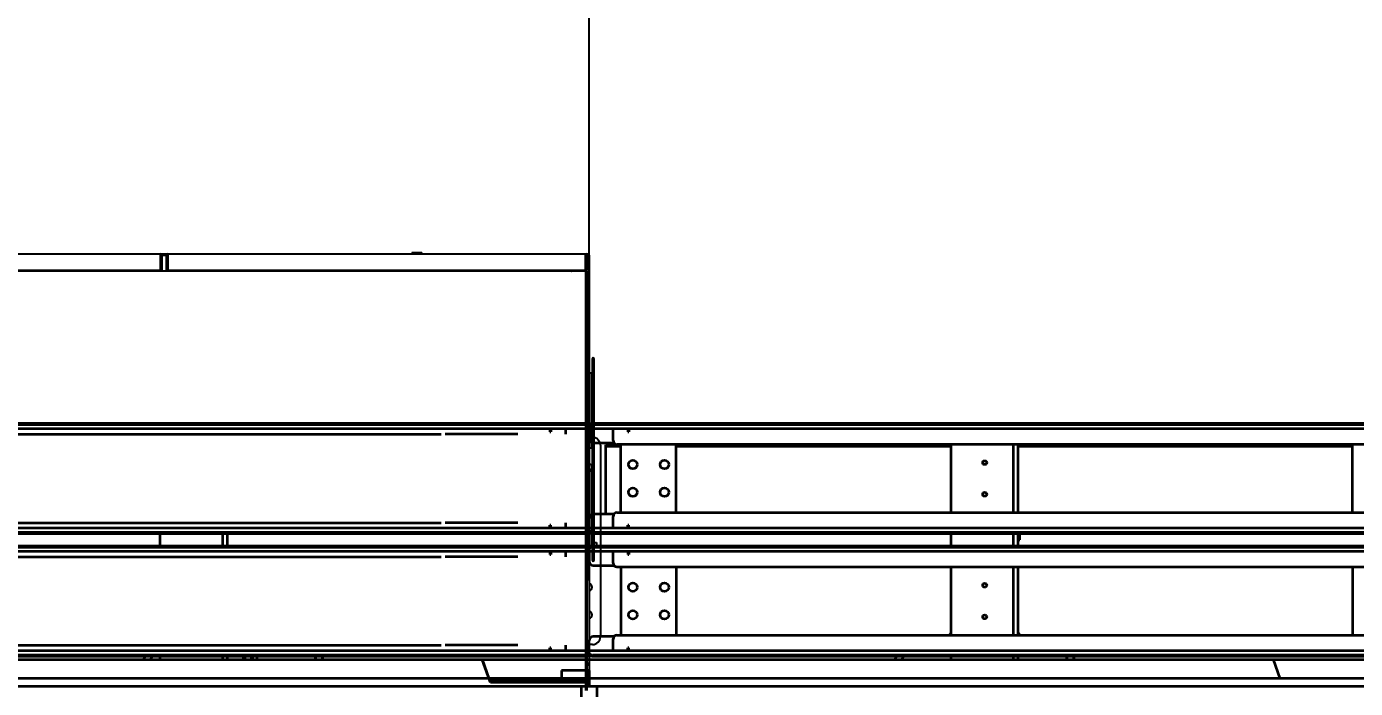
# Model space of a CAD drawing. Header units: inches. Extents: x 16559 to 58559, y 6500 to 36200.
# Drawn here: x 24133 to 25813, y 23867 to 24704 of the extents above; entities that cross this region are included whole.
import ezdxf

# ---------------------------------------------------------------- set-up
doc = ezdxf.new("R2010")
doc.units = ezdxf.units.IN
doc.header["$LTSCALE"] = 300
doc.layers.add('GUIDE', color=4, linetype='Continuous', lineweight=35)
doc.layers.add('MACCHINA', color=40, linetype='Continuous')
doc.layers.add('QUOTE', color=7, linetype='Continuous')
doc.styles.get("Standard").update_dxf_attribs({"font": 'romans.shx'})
doc.dimstyles.new('sc1a100_pollici', dxfattribs={"dimscale": 100, "dimtxt": 3, "dimasz": 3, "dimexe": 0, "dimexo": 0, "dimgap": 1, "dimtad": 1, "dimzin": 12, "dimdsep": 46, "dimtxsty": 'Standard', "dimblk": 'CLOSEDBLANK', "dimcen": 1, "dimclrd": 253, "dimclre": 253, "dimclrt": 2, "dimadec": 0, "dimazin": 3, "dimtfac": 1, "dimtmove": 0, "dimatfit": 1, "dimldrblk": 'CLOSEDBLANK', "dimfxl": 1, "dimtolj": 1, "dimtzin": 0, "dimarcsym": 0})

# ---------------------------------------------------------------- blocks, each defined once
blk = doc.blocks.new('A$C336c1bdc')
at = {"layer": 'MACCHINA'}
for p, q in [((-1095.5, 1532), (1098.4, 1532)), ((557.4, 1532), (557.4, 1511)), ((558, 1530.5), (557.4, 1530.5)), ((558, 1530.5), (558, 1532)), ((558.5, 1511), (558.5, 1530)), ((559.9, 1530.5), (565.1, 1530.5)), ((560, 1511), (560, 1530)), ((565, 1530), (565, 1511)), ((566.5, 1530), (566.5, 1511)), ((567, 1532), (567, 1530.5)), ((567.6, 1530.5), (567, 1530.5)), ((567.6, 1511), (567.6, 1532)), ((875.7, 1533.2), (875.5, 1533)), ((875.5, 1533), (875.5, 1532)), ((875.5, 1533), (888.5, 1533)), ((888.3, 1533.2), (875.7, 1533.2)), ((888.5, 1533), (888.3, 1533.2)), ((888.5, 1532), (888.5, 1533)), ((1094.9, 1532), (1094.9, 1511)), ((1095.5, 1530.5), (1094.9, 1530.5)), ((1095.5, 1532), (1095.5, 1530.5)), ((1096, 1511), (1096, 1530)), ((1098.4, 1531.2), (1097.1, 1531.2)), ((1097.5, 1511), (1097.5, 1530)), ((1098.4, 1529.6), (1098.4, 1531.2)), ((1098.4, 1530.1), (1099.2, 1530.1)), ((1100, 1529.6), (1098.4, 1529.6)), ((1099.2, 1529.6), (1099.2, 1530.4)), ((1100, 1530.4), (1100, 1013.6)), ((1100.2, 1527.9), (1100, 1527.9)), ((1100.2, 1380.5), (1100.2, 1527.9)), ((1097.5, 1510), (-1097.5, 1510)), ((557.4, 1511), (30.1, 1511)), ((558.5, 1511), (560, 1511)), ((566.5, 1511), (565, 1511)), ((1094.9, 1511), (567.6, 1511)), ((1075.5, 1511), (1075.5, 1510)), ((1077.5, 1510.5), (1077.5, 1511)), ((1095.5, 980), (1095.5, 1510)), ((1096, 1511), (1097.5, 1511)), ((1097.5, 980), (1097.5, 1510)), ((1103.5, 1399.1), (1103.5, 1144.9)), ((1106.3, 1144.9), (1106.3, 1399.1)), ((1103.4, 1288.3), (1103.4, 1379.5)), ((1103.4, 1300), (1103.5, 1300)), ((1100.2, 1256.7), (1100.2, 1287.3)), ((1114, 1290), (1114, 1048)), ((1103.4, 1164.5), (1103.4, 1255.7)), ((1100.2, 986.1), (1100.2, 1163.5)), ((1103.5, 1161), (1100.2, 1161)), ((1103.4, 1167), (1103.5, 1167)), ((1106.3, 1167), (1109, 1167)), ((1109, 1161), (1106.3, 1161)), ((1109, 1167), (1109, 1161)), ((1104, 1038), (1100.2, 1038)), ((1097.5, 1012.8), (1098.4, 1012.8)), ((1098.4, 1012), (1097.5, 1012)), ((1098.4, 1014.4), (1100, 1014.4)), ((1098.4, 1012.8), (1098.4, 1014.4)), ((1099.2, 1013.9), (1098.4, 1013.9)), ((1099.2, 1013.6), (1099.2, 1014.4)), ((1100.2, 986.1), (1097.5, 986.1))]:
    blk.add_line(p, q, dxfattribs=at)
at = {"layer": 'MACCHINA', "flags": 128}
blk.add_lwpolyline([(1075.6, 1510), (1075.5, 1510), (1075.5, 1510.5)], dxfattribs=at)
at = {"layer": 'MACCHINA'}
for centre, radius, start, end in [((558, 1530), 2, 0, 90), ((558, 1530), 0.5, 0, 90), ((567, 1530), 2, 90, 180), ((567, 1530), 0.5, 90, 180), ((1095.5, 1530), 2, 0, 90), ((1095.5, 1530), 0.5, 0, 90), ((1098.4, 1530.4), 1.6, 0, 90), ((1098.4, 1530.4), 0.8, 0, 90), ((1078, 1510.5), 0.5, 180, 270), ((1104.9, 1399.1), 1.4, 0, 180), ((1101.7, 1379.5), 1.75, 0, 160.537), ((1104, 1290), 10, 0, 76.7029), ((1101.7, 1288.3), 1.75, 199.463, 0), ((1099, 1262.5), 4.5, 285.466, 74.534), ((1101.7, 1255.7), 1.75, 0, 160.537), ((1099, 1227.5), 4.5, 347.8985, 12.1015), ((1101.7, 1164.5), 1.75, 199.463, 0), ((1104.9, 1144.9), 1.4, 180, 0), ((1099, 1110.5), 4.5, 285.466, 74.534), ((1099, 1075.5), 4.5, 285.466, 74.534), ((1104, 1048), 10, 270, 0), ((1098.4, 1013.6), 0.8, 270, 0), ((1098.4, 1013.6), 1.6, 270, 0)]:
    blk.add_arc(centre, radius, start, end, dxfattribs=at)
for points, knots in [([(1100, 1527.8), (1100.1, 1527.8), (1100.2, 1527.9), (1100.2, 1527.9), (1100.2, 1527.9)], [0, 0, 0, 0, 0.385333, 1, 1, 1, 1]), ([(1100.2, 986.1), (1100.1, 986.1), (1099.9, 986.2), (1098.9, 986.7), (1097.9, 987.2), (1097.5, 987.4)], [0, 0, 0, 0, 0.377254, 0.753899, 1, 1, 1, 1])]:
    blk.add_open_spline(points, degree=3, knots=knots, dxfattribs=at)
blk = doc.blocks.new('A$Cdb7b875a')
at = {"layer": 'GUIDE'}
for p, q in [((-1900, 1311), (100, 1311)), ((-1895, 1318), (95, 1318)), ((-1895, 1316.3), (95, 1316.3)), ((50, 1311), (50, 1307)), ((50.7, 1311), (50.7, 1307)), ((51.4, 1311), (51.4, 1307)), ((69.8, 1311), (69.8, 1304)), ((100, 1315.5), (100, 1313.8)), ((100, 1313.8), (100, 1311.5)), ((100, 1311.5), (100, 1311)), ((100, 1311), (100, 1309)), ((-1900, 1304), (-87.2, 1304)), ((9.5, 1304), (-82.2, 1304)), ((50, 1307), (51.4, 1307)), ((100, 1309), (100, 1304)), ((-1900, 1192), (-87.2, 1192)), ((100, 1185), (-1900, 1185)), ((95, 1179.7), (-1895, 1179.7)), ((95, 1178), (-1895, 1178)), ((-442.5, 1163), (-442.5, 1178)), ((-363.5, 1163), (-363.5, 1178)), ((-357.5, 1163), (-357.5, 1178)), ((9.5, 1192), (-82.2, 1192)), ((51.4, 1189), (50, 1189)), ((50, 1185), (50, 1189)), ((50.7, 1185), (50.7, 1189)), ((51.4, 1185), (51.4, 1189)), ((69.8, 1192), (69.8, 1185)), ((100, 1187), (100, 1192)), ((100, 1185), (100, 1187)), ((100, 1184.5), (100, 1185)), ((100, 1182.2), (100, 1184.5)), ((100, 1182.2), (100, 1180.5)), ((-1895, 1163), (95, 1163)), ((-1895, 1161.3), (95, 1161.3)), ((100, 1160.5), (100, 1158.8)), ((-1900, 1156), (100, 1156)), ((-1900, 1149), (-87.2, 1149)), ((9.5, 1149), (-82.2, 1149)), ((50, 1156), (50, 1152)), ((50, 1152), (51.4, 1152)), ((50.7, 1156), (50.7, 1152)), ((51.4, 1156), (51.4, 1152)), ((69.8, 1156), (69.8, 1149)), ((100, 1158.8), (100, 1156.5)), ((100, 1156.5), (100, 1156)), ((100, 1156), (100, 1154)), ((100, 1154), (100, 1149)), ((-1900, 1037), (-87.2, 1037)), ((100, 1030), (-1900, 1030)), ((9.5, 1037), (-82.2, 1037)), ((51.4, 1034), (50, 1034)), ((50, 1030), (50, 1034)), ((50.7, 1030), (50.7, 1034)), ((51.4, 1030), (51.4, 1034)), ((69.8, 1037), (69.8, 1030)), ((100, 1032), (100, 1037)), ((100, 1030), (100, 1032)), ((100, 1029.5), (100, 1030)), ((100, 1027.2), (100, 1029.5)), ((100, 1027.2), (100, 1025.5)), ((95, 1024.7), (-1895, 1024.7)), ((95, 1023), (-1895, 1023)), ((-1035.3, 1019), (-35.3, 1019)), ((-463.8, 1019), (-461, 1023)), ((-452.5, 1023), (-455.4, 1019)), ((-442.5, 1019), (-442.5, 1023)), ((-363.5, 1019), (-363.5, 1023)), ((-357.5, 1019), (-357.5, 1023)), ((-327, 1020.1), (-327, 1023)), ((-327, 1020.1), (-327, 1019)), ((-244.6, 1019), (-247.5, 1023)), ((-239, 1023), (-236.2, 1019)), ((-35.3, 1019), (-26.8, 995)), ((100, 995), (-2100, 995)), ((65, 1005), (65, 995)), ((100, 1005), (65, 1005)), ((100, 1005), (100, 995)), ((100, 985), (100, 995)), ((100, 985), (-2100, 985)), ((90, 969), (90, 985))]:
    blk.add_line(p, q, dxfattribs=at)
at = {"layer": 'GUIDE', "flags": 128}
for points in [[(95, 1318), (96, 1318), (96.9, 1317.8), (97.8, 1317.6), (98.5, 1317.3), (99.2, 1316.9), (99.6, 1316.5), (99.9, 1316), (100, 1315.5)], [(100, 1313.8), (99.9, 1314.3), (99.6, 1314.7), (99.2, 1315.2), (98.5, 1315.5), (97.8, 1315.8), (96.9, 1316.1), (96, 1316.2), (95, 1316.3)], [(95, 1179.7), (96, 1179.8), (96.9, 1179.9), (97.8, 1180.2), (98.5, 1180.5), (99.2, 1180.8), (99.6, 1181.3), (99.9, 1181.7), (100, 1182.2)], [(100, 1180.5), (99.9, 1180), (99.6, 1179.5), (99.2, 1179.1), (98.5, 1178.7), (97.8, 1178.4), (96.9, 1178.2), (96, 1178), (95, 1178)], [(95, 1163), (96, 1163), (96.9, 1162.8), (97.8, 1162.6), (98.5, 1162.3), (99.2, 1161.9), (99.6, 1161.5), (99.9, 1161), (100, 1160.5)], [(100, 1158.8), (99.9, 1159.3), (99.6, 1159.7), (99.2, 1160.2), (98.5, 1160.5), (97.8, 1160.8), (96.9, 1161.1), (96, 1161.2), (95, 1161.3)], [(95, 1024.7), (96, 1024.8), (96.9, 1024.9), (97.8, 1025.2), (98.5, 1025.5), (99.2, 1025.8), (99.6, 1026.3), (99.9, 1026.7), (100, 1027.2)], [(100, 1025.5), (99.9, 1025), (99.6, 1024.5), (99.2, 1024.1), (98.5, 1023.7), (97.8, 1023.4), (96.9, 1023.2), (96, 1023), (95, 1023)], [(-327.5, 1023), (-327.4, 1022.6), (-327, 1020.1)], [(-326.3, 1023), (-326, 1020.7), (-325.8, 1019)], [(-320.4, 1023), (-320.2, 1021.4), (-320, 1019)]]:
    blk.add_lwpolyline(points, dxfattribs=at)
at = {"layer": 'GUIDE'}
for radius, start, end in [(13, 4.4117, 22.6199), (15, 3.8226, 19.4712)]:
    blk.add_arc((-350, 1018), radius, start, end, dxfattribs=at)
blk = doc.blocks.new('A$C8cf30650')
at = {"layer": 'GUIDE'}
for p, q in [((100, 1315.5), (100, 1298)), ((100, 1311), (4100, 1311)), ((105, 1318), (4095, 1318)), ((105, 1316.3), (2095, 1316.3)), ((130.2, 1296), (130.2, 1311)), ((148.6, 1311), (148.6, 1307)), ((149.3, 1311), (149.3, 1307)), ((150, 1311), (150, 1307)), ((148.6, 1307), (150, 1307)), ((105, 1293), (131.1, 1293)), ((121, 1290.5), (140, 1290.5)), ((121, 1203), (121, 1290.5)), ((140, 1288.5), (121, 1288.5)), ((2065.1, 1291), (134.9, 1291)), ((140, 1205), (140, 1291)), ((210, 1205), (210, 1291)), ((557.5, 1290.5), (210, 1290.5)), ((557.5, 1288.5), (210, 1288.5)), ((557.5, 1205), (557.5, 1291)), ((636.5, 1205), (636.5, 1291)), ((642.5, 1205), (642.5, 1291)), ((1065, 1290.5), (642.5, 1290.5)), ((1065, 1288.5), (642.5, 1288.5)), ((662.5, 1291), (662.5, 1290.5)), ((1065, 1205), (1065, 1291)), ((100, 1180.5), (100, 1198)), ((131.1, 1203), (105, 1203)), ((130.2, 1185), (130.2, 1200)), ((134.9, 1205), (2065.1, 1205)), ((4100, 1185), (100, 1185)), ((2095, 1179.7), (105, 1179.7)), ((4095, 1178), (105, 1178)), ((150, 1189), (148.6, 1189)), ((148.6, 1185), (148.6, 1189)), ((149.3, 1185), (149.3, 1189)), ((150, 1185), (150, 1189)), ((557.5, 1163), (557.5, 1178)), ((636.5, 1163), (636.5, 1178)), ((642.5, 1163), (642.5, 1178)), ((644.5, 1170.5), (644.5, 1178)), ((100, 1160.5), (100, 1143)), ((105, 1163), (4095, 1163)), ((105, 1161.3), (2095, 1161.3)), ((642.5, 1170.5), (644.5, 1170.5)), ((100, 1156), (4100, 1156)), ((130.2, 1141), (130.2, 1156)), ((148.6, 1156), (148.6, 1152)), ((148.6, 1152), (150, 1152)), ((149.3, 1156), (149.3, 1152)), ((150, 1156), (150, 1152)), ((105, 1138), (131.1, 1138)), ((2065.1, 1136), (134.9, 1136)), ((140, 1136), (140, 1050)), ((210, 1136), (210, 1050)), ((557.5, 1050), (557.5, 1136)), ((636.5, 1050), (636.5, 1136)), ((642.5, 1050), (642.5, 1136)), ((1065, 1136), (1065, 1050)), ((100, 1025.5), (100, 1043)), ((131.1, 1048), (105, 1048)), ((130.2, 1030), (130.2, 1045)), ((134.9, 1050), (2065.1, 1050)), ((4100, 1030), (100, 1030)), ((150, 1034), (148.6, 1034)), ((148.6, 1030), (148.6, 1034)), ((149.3, 1030), (149.3, 1034)), ((150, 1030), (150, 1034)), ((-35.3, 1019), (3964.7, 1019)), ((-25.7, 992), (-35.3, 1019)), ((2095, 1024.7), (105, 1024.7)), ((4095, 1023), (105, 1023)), ((486.2, 1019), (489, 1023)), ((497.5, 1023), (494.6, 1019)), ((557.5, 1019), (557.5, 1023)), ((636.5, 1019), (636.5, 1023)), ((642.5, 1019), (642.5, 1023)), ((705.4, 1019), (702.5, 1023)), ((711, 1023), (713.8, 1019)), ((964.7, 1019), (973.2, 995)), ((100, 992), (-25.7, 992)), ((-25, 990), (-25.7, 992)), ((4100, 995), (100, 995)), ((100, 995), (100, 985)), ((100, 990), (-25, 990)), ((4100, 985), (100, 985)), ((110, 965), (110, 985))]:
    blk.add_line(p, q, dxfattribs=at)
at = {"layer": 'GUIDE', "flags": 128}
for points in [[(100, 1315.5), (100.1, 1316), (100.4, 1316.5), (100.8, 1316.9), (101.5, 1317.3), (102.2, 1317.6), (103.1, 1317.8), (104, 1318), (105, 1318)], [(105, 1316.3), (104, 1316.2), (103.1, 1316.1), (102.2, 1315.8), (101.5, 1315.5), (100.8, 1315.2), (100.4, 1314.7), (100.1, 1314.3), (100, 1313.8)], [(100, 1182.2), (100.1, 1181.7), (100.4, 1181.3), (100.8, 1180.8), (101.5, 1180.5), (102.2, 1180.2), (103.1, 1179.9), (104, 1179.8), (105, 1179.7)], [(105, 1178), (104, 1178), (103.1, 1178.2), (102.2, 1178.4), (101.5, 1178.7), (100.8, 1179.1), (100.4, 1179.5), (100.1, 1180), (100, 1180.5)], [(100, 1160.5), (100.1, 1161), (100.4, 1161.5), (100.8, 1161.9), (101.5, 1162.3), (102.2, 1162.6), (103.1, 1162.8), (104, 1163), (105, 1163)], [(105, 1161.3), (104, 1161.2), (103.1, 1161.1), (102.2, 1160.8), (101.5, 1160.5), (100.8, 1160.2), (100.4, 1159.7), (100.1, 1159.3), (100, 1158.8)], [(555.3, 1050), (555.4, 1050.2), (557.5, 1052.9)], [(642.5, 1052.9), (644.6, 1050.2), (644.7, 1050)], [(100, 1027.2), (100.1, 1026.7), (100.4, 1026.3), (100.8, 1025.8), (101.5, 1025.5), (102.2, 1025.2), (103.1, 1024.9), (104, 1024.8), (105, 1024.7)], [(105, 1023), (104, 1023), (103.1, 1023.2), (102.2, 1023.4), (101.5, 1023.7), (100.8, 1024.1), (100.4, 1024.5), (100.1, 1025), (100, 1025.5)]]:
    blk.add_lwpolyline(points, dxfattribs=at)
at = {"layer": 'GUIDE'}
for centre, radius in [((155, 1265.5), 5.5), ((195, 1265.5), 5.5), ((600, 1268), 2.5), ((155, 1230.5), 5.5), ((195, 1230.5), 5.5), ((600, 1228), 2.5), ((155, 1110.5), 5.5), ((195, 1110.5), 5.5), ((600, 1113), 2.5), ((155, 1075.5), 5.5), ((195, 1075.5), 5.5), ((600, 1073), 2.5)]:
    blk.add_circle(centre, radius, dxfattribs=at)
for centre, radius, start, end in [((105, 1298), 5, 180, 270), ((135, 1295.9), 4.86, 178.2746, 268.1638), ((646.5, 1294.5), 4, 241.045, 270), ((105, 1198), 5, 90, 180), ((135, 1200.1), 4.86, 91.8362, 181.7254), ((105, 1143), 5, 180, 270), ((135, 1140.9), 4.86, 178.2746, 268.1638), ((105, 1043), 5, 90, 180), ((135, 1045.1), 4.86, 91.8362, 181.7254)]:
    blk.add_arc(centre, radius, start, end, dxfattribs=at)
blk = doc.blocks.new('_ClosedBlank')
at = {"color": 0, "linetype": 'ByBlock', "lineweight": -2}
for p, q in [((-1, 0.1667), (0, 0)), ((-1, 0.1667), (-1, -0.1667)), ((0, 0), (-1, -0.1667))]:
    blk.add_line(p, q, dxfattribs=at)
blk = doc.blocks.new('*D26')
at = {"layer": 'Defpoints', "color": 0, "transparency": 16777216}
for p in [(23744.6, 28524.2), (23744.6, 24746.8), (22644.6, 24007.2)]:
    blk.add_point(p, dxfattribs=at)
at = {"layer": 'QUOTE', "color": 253, "lineweight": -2, "transparency": 16777216}
for p, q in [((22344.6, 28524.2), (18816, 28524.2)), ((22644.6, 24007.2), (22644.6, 28524.2)), ((23744.6, 28524.2), (22644.6, 28524.2)), ((23744.6, 24746.8), (23744.6, 28524.2)), ((24044.6, 28524.2), (24344.6, 28524.2))]:
    blk.add_line(p, q, dxfattribs=at)
at = {"layer": 'QUOTE', "color": 253, "lineweight": -2, "transparency": 16777216, "xscale": 300, "yscale": 300, "zscale": 300}
blk.add_blockref('_ClosedBlank', (22644.6, 28524.2), dxfattribs=at)
at = {"layer": 'QUOTE', "color": 253, "lineweight": -2, "transparency": 16777216, "xscale": 300, "yscale": 300, "zscale": 300, "rotation": 180}
blk.add_blockref('_ClosedBlank', (23744.6, 28524.2), dxfattribs=at)
at = {"layer": 'QUOTE', "color": 2, "transparency": 16777216, "char_height": 300, "attachment_point": 5}
for s, insert in [('\\A1;1100', (20430.3, 28774.2)), ('\\A1;[3\'-7 5/16"]', (20430.3, 28195.6))]:
    blk.add_mtext(s, dxfattribs=dict(at, insert=insert))
blk = doc.blocks.new('*D34')
at = {"layer": 'Defpoints', "color": 0, "transparency": 16777216}
for p in [(22644.6, 27347.5), (22644.6, 24007.2), (24844.6, 24003.2)]:
    blk.add_point(p, dxfattribs=at)
at = {"layer": 'QUOTE', "color": 253, "lineweight": -2, "transparency": 16777216}
for p, q in [((22344.6, 27347.5), (19101.7, 27347.5)), ((22644.6, 24007.2), (22644.6, 27347.5)), ((24844.6, 27347.5), (22644.6, 27347.5)), ((24844.6, 24003.2), (24844.6, 27347.5)), ((25144.6, 27347.5), (25444.6, 27347.5))]:
    blk.add_line(p, q, dxfattribs=at)
at = {"layer": 'QUOTE', "color": 253, "lineweight": -2, "transparency": 16777216, "xscale": 300, "yscale": 300, "zscale": 300}
blk.add_blockref('_ClosedBlank', (22644.6, 27347.5), dxfattribs=at)
at = {"layer": 'QUOTE', "color": 253, "lineweight": -2, "transparency": 16777216, "xscale": 300, "yscale": 300, "zscale": 300, "rotation": 180}
blk.add_blockref('_ClosedBlank', (24844.6, 27347.5), dxfattribs=at)
at = {"layer": 'QUOTE', "color": 2, "transparency": 16777216, "char_height": 300, "attachment_point": 5}
for s, insert in [('\\A1;2200', (20573.1, 27597.5)), ('\\A1;[7\'-2 5/8"]', (20573.1, 27018.9))]:
    blk.add_mtext(s, dxfattribs=dict(at, insert=insert))

msp = doc.modelspace()

# ---------------------------------------------------------------- block references
at = {"layer": 'GUIDE'}
for name in ['A$Cdb7b875a', 'A$C8cf30650']:
    msp.add_blockref(name, (24744.563, 22884.213), dxfattribs=at)
at = {"layer": 'MACCHINA'}
msp.add_blockref('A$C336c1bdc', (23744.563, 22884.213), dxfattribs=at)

# ---------------------------------------------------------------- dimensions: what is measured, and where the dimension line sits
at = {"layer": 'QUOTE'}
dim = msp.add_linear_dim(base=(23744.563, 28524.18), p1=(22644.563, 24007.213), p2=(23744.563, 24746.836), dimstyle='sc1a100_pollici', override={"dimpost": '\\X'}, dxfattribs=at)
dim.commit()
dim.dimension.update_dxf_attribs({"geometry": '*D26', "text_midpoint": (20430.278, 28524.18), "dimtype": 160})
dim = msp.add_linear_dim(base=(22644.563, 27347.482), p1=(24844.563, 24003.213), p2=(22644.563, 24007.213), dimstyle='sc1a100_pollici', override={"dimpost": '\\X'}, dxfattribs=at)
dim.commit()
dim.dimension.update_dxf_attribs({"geometry": '*D34', "text_midpoint": (20573.135, 27347.482)})

doc.saveas('drawing.dxf')
